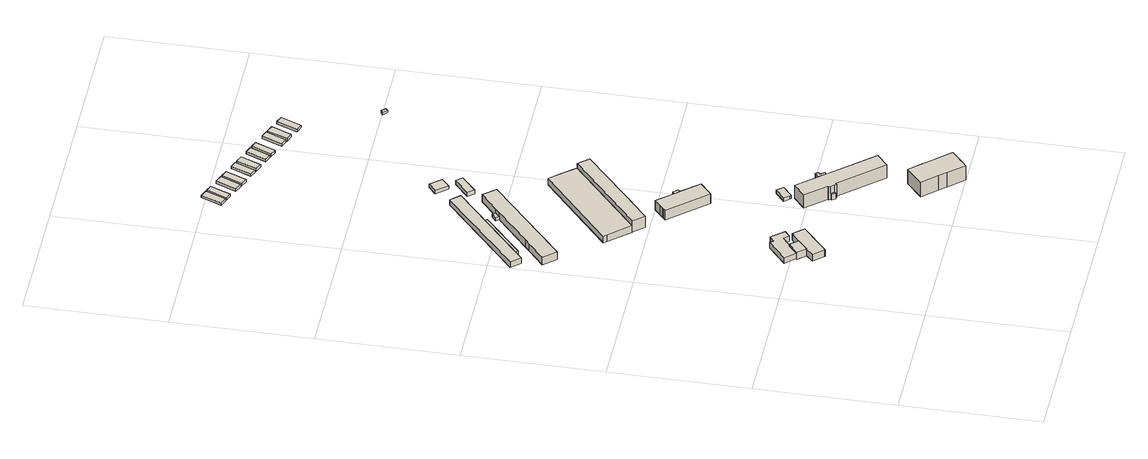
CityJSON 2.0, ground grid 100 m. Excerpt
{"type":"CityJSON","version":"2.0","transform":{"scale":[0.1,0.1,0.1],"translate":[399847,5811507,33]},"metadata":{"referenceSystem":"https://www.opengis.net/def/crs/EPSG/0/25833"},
"CityObjects":{
"building1":{"type":"Building","attributes":{"Gemeindeschluessel":"11000009","function":"51009_1610"},"address":[{"country":"Germany","locality":"Berlin"}],"children":["building1-1","building1-2"]},
"building1-1":{"type":"BuildingPart","attributes":{"BezugspunktDach":"2200","measuredHeight":5.73,"storeysAboveGround":0},"parents":["building1"],"geometry":[{"type":"Solid","lod":"1","boundaries":[[[[0,1,2,3,4,5,6,7,8,9,10,11]],[[12,13,14,15,16,17,18,19,20,21,22,23]],[[12,23,11,10]],[[15,14,8,7]],[[16,15,7,6]],[[17,16,6,5]],[[18,17,5,4]],[[19,18,4,3]],[[20,19,3,2]],[[21,20,2,1]],[[22,21,1,0]],[[23,22,0,11]],[[12,10,9,13]],[[9,8,14,13]]]]}]},
"building1-2":{"type":"BuildingPart","attributes":{"BezugspunktDach":"2200","measuredHeight":5.71,"storeysAboveGround":0},"parents":["building1"],"geometry":[{"type":"MultiSurface","lod":"1","boundaries":[[[24,25,26,27,28,29,30,31]],[[32,33,34,15,14,13,12,35]],[[32,35,31,30]],[[33,32,30,29]],[[34,33,29,28]],[[15,34,28,27]],[[14,15,27,26]],[[13,9,8,14,26,25]],[[10,9,25,24]],[[35,12,24,31]],[[14,8,9,13]],[[12,13,9,10]]]}]},
"building2":{"type":"Building","attributes":{"Gemeindeschluessel":"11000009","BezugspunktDach":"2200","function":"31001_2130","measuredHeight":4.65,"storeysAboveGround":1},"address":[{"country":"Germany","locality":"Berlin","thoroughfareNumber":"121","thoroughfareName":"Adlergestell"}],"geometry":[{"type":"Solid","lod":"1","boundaries":[[[[36,37,38,39,40,41,42,43,44,45]],[[46,47,48,49,50,51,34,33,32,52]],[[46,52,45,44]],[[47,46,44,43]],[[48,47,43,42]],[[49,48,42,41]],[[50,49,41,40]],[[51,50,40,39]],[[34,51,39,38]],[[33,34,38,37]],[[32,33,37,36]],[[52,32,36,45]]]]}]},
"building3":{"type":"Building","attributes":{"Gemeindeschluessel":"11000009","function":"31001_3212"},"address":[{"country":"Germany","locality":"Berlin","thoroughfareNumber":"75","thoroughfareName":"Adlergestell"}],"children":["building3-1","building3-2"]},
"building3-1":{"type":"BuildingPart","attributes":{"BezugspunktDach":"2200","measuredHeight":5.17,"storeysAboveGround":1},"parents":["building3"],"geometry":[{"type":"MultiSurface","lod":"1","boundaries":[[[53,54,55,56,57]],[[58,59,60,61,62]],[[58,62,57,56]],[[59,58,56,55]],[[60,59,55,54]],[[61,63,64,65,66,67,60,54,53]],[[62,61,53,57]],[[67,66,65,64,63]]]}]},
"building3-2":{"type":"BuildingPart","attributes":{"BezugspunktDach":"2200","measuredHeight":3.67,"storeysAboveGround":1},"parents":["building3"],"geometry":[{"type":"Solid","lod":"1","boundaries":[[[[68,69,66,65]],[[67,70,71,64]],[[70,67,66,69]],[[71,70,69,68]],[[64,71,68,65]],[[67,64,65,66]]]]}]},
"building4":{"type":"Building","attributes":{"Gemeindeschluessel":"11000009","BezugspunktDach":"2200","function":"31001_2000","measuredHeight":6.09,"storeysAboveGround":2},"address":[{"country":"Germany","locality":"Berlin","thoroughfareNumber":"143 (41)","thoroughfareName":"Adlergestell"}],"geometry":[{"type":"Solid","lod":"1","boundaries":[[[[72,73,74,75,76,77,78,79,80,81]],[[82,83,84,85,86,87,88,89,90,91]],[[82,91,81,80]],[[83,82,80,79]],[[84,83,79,78]],[[85,84,78,77]],[[86,85,77,76]],[[87,86,76,75]],[[88,87,75,74]],[[89,88,74,73]],[[90,89,73,72]],[[91,90,72,81]]]]}]},
"building5":{"type":"Building","attributes":{"Gemeindeschluessel":"11000009","function":"31001_2000"},"address":[{"country":"Germany","locality":"Berlin","thoroughfareNumber":"143 (38)","thoroughfareName":"Adlergestell"}],"children":["building5-1","building5-2"]},
"building5-1":{"type":"BuildingPart","attributes":{"BezugspunktDach":"2200","measuredHeight":8.91,"storeysAboveGround":2},"parents":["building5"],"geometry":[{"type":"MultiSurface","lod":"1","boundaries":[[[92,93,94,95,96,97,98,99,100,101,102,103]],[[104,105,106,107,108,109,110,111,112,113,114,115]],[[104,115,103,102]],[[105,104,102,101]],[[106,105,101,100]],[[107,106,100,99]],[[116,117,118,119,108,107,99,98]],[[120,116,119,121,109,108,98,97]],[[110,109,97,96]],[[111,110,96,95]],[[112,111,95,94]],[[113,112,94,93]],[[114,113,93,92]],[[115,114,92,103]],[[119,118,117,116]],[[121,119,116,120]]]}]},
"building5-2":{"type":"BuildingPart","attributes":{"BezugspunktDach":"2200","measuredHeight":7.2,"storeysAboveGround":2},"parents":["building5"],"geometry":[{"type":"MultiSurface","lod":"1","boundaries":[[[120,122,123,117]],[[124,125,121,118]],[[124,118,117,123]],[[125,124,123,122]],[[121,125,122,120]],[[118,119,116,117]],[[121,126,120,116,119]]]}]},
"building6":{"type":"Building","attributes":{"Gemeindeschluessel":"11000009","BezugspunktDach":"2200","function":"51009_1610","measuredHeight":2.63,"storeysAboveGround":0},"address":[{"country":"Germany","locality":"Berlin"}],"geometry":[{"type":"Solid","lod":"1","boundaries":[[[[127,128,129,130]],[[131,85,84,132]],[[131,132,130,129]],[[85,131,129,128]],[[84,85,128,127]],[[132,84,127,130]]]]}]},
"building7":{"type":"Building","attributes":{"Gemeindeschluessel":"11000009","BezugspunktDach":"2200","function":"31001_2020","measuredHeight":2.67,"storeysAboveGround":1},"address":[{"country":"Germany","locality":"Berlin","thoroughfareNumber":"129 (1)","thoroughfareName":"Adlergestell"}],"geometry":[{"type":"Solid","lod":"1","boundaries":[[[[133,134,135,136,137,138]],[[139,140,141,142,143,144]],[[139,144,138,137]],[[140,139,137,136]],[[141,140,136,135]],[[142,141,135,134]],[[143,142,134,133]],[[144,143,133,138]]]]}]},
"building8":{"type":"Building","attributes":{"Gemeindeschluessel":"11000009","function":"31001_2000"},"address":[{"country":"Germany","locality":"Berlin","thoroughfareNumber":"143 (40)","thoroughfareName":"Adlergestell"}],"children":["building8-1","building8-2"]},
"building8-1":{"type":"BuildingPart","attributes":{"BezugspunktDach":"2200","measuredHeight":9.82,"storeysAboveGround":2},"parents":["building8"],"geometry":[{"type":"MultiSurface","lod":"1","boundaries":[[[145,146,147,148,149,150,151]],[[152,153,154,155,156,157,158]],[[159,160,151,150]],[[153,152,150,149]],[[154,153,149,148]],[[155,154,148,147]],[[156,155,147,146]],[[157,156,146,145]],[[158,157,145,151]],[[161,152,158,162,160,159]]]}]},
"building8-2":{"type":"BuildingPart","attributes":{"BezugspunktDach":"2200","measuredHeight":6.67,"storeysAboveGround":2},"parents":["building8"],"geometry":[{"type":"MultiSurface","lod":"1","boundaries":[[[163,160,159,164,165,166]],[[167,168,169,170,171,172]],[[167,172,166,165]],[[168,167,165,164]],[[169,168,164,159]],[[170,169,152,158]],[[171,170,160,163]],[[172,171,163,166]],[[158,152,159,160]]]}]},
"building9":{"type":"Building","attributes":{"name":"TÜDESB Grundschule","Gemeindeschluessel":"11000009","BezugspunktDach":"2200","function":"31001_3021","measuredHeight":13.22,"storeysAboveGround":2},"address":[{"country":"Germany","locality":"Berlin","thoroughfareNumber":"133","thoroughfareName":"Adlergestell"}],"geometry":[{"type":"Solid","lod":"1","boundaries":[[[[173,174,175,176,177,178,179,180,181,182,183,184,185]],[[186,187,188,189,190,191,192,193,194,195,196,197,198]],[[186,198,185,184]],[[187,186,184,183]],[[188,187,183,182]],[[189,188,182,181]],[[190,189,181,180]],[[191,190,180,179]],[[192,191,179,178]],[[193,192,178,177]],[[194,193,177,176]],[[195,194,176,175]],[[196,195,175,174]],[[197,196,174,173]],[[198,197,173,185]]]]}]},
"building10":{"type":"Building","attributes":{"Gemeindeschluessel":"11000009","function":"31001_2020"},"address":[{"country":"Germany","locality":"Berlin","thoroughfareNumber":"129","thoroughfareName":"Adlergestell"}],"children":["building10-1","building10-2","building10-3"]},
"building10-1":{"type":"BuildingPart","attributes":{"BezugspunktDach":"2200","measuredHeight":11.82,"storeysAboveGround":3},"parents":["building10"],"geometry":[{"type":"MultiSurface","lod":"1","boundaries":[[[199,200,201,202,203,204,205,206,207,208,209,210,211,212,213]],[[214,215,216,217,218,219,220,221,222,223,224,225,226,227,228]],[[214,228,213,212]],[[215,214,212,211]],[[216,215,211,210]],[[217,216,210,209]],[[218,229,230,217,209,208]],[[219,218,208,207]],[[220,219,207,206]],[[221,220,206,205]],[[222,221,205,204]],[[223,222,204,203]],[[224,223,203,202]],[[231,232,202,201]],[[225,224,233,234]],[[226,225,201,200]],[[227,226,200,199]],[[228,227,199,213]],[[217,230,229,218]],[[234,233,232,231]]]}]},
"building10-2":{"type":"BuildingPart","attributes":{"BezugspunktDach":"2200","measuredHeight":10.54,"storeysAboveGround":3},"parents":["building10"],"geometry":[{"type":"Solid","lod":"1","boundaries":[[[[229,235,236,237,238,230]],[[239,240,241,242,218,217]],[[239,217,230,238]],[[240,239,238,237]],[[241,240,237,236]],[[242,241,236,235]],[[218,242,235,229]],[[217,218,229,230]]]]}]},
"building10-3":{"type":"BuildingPart","attributes":{"BezugspunktDach":"2200","measuredHeight":4.69,"storeysAboveGround":3},"parents":["building10"],"geometry":[{"type":"Solid","lod":"1","boundaries":[[[[243,232,231,244]],[[234,233,245,246]],[[234,246,244,231]],[[245,233,232,243]],[[246,245,243,244]],[[234,231,232,233]]]]}]},
"building11":{"type":"Building","attributes":{"Gemeindeschluessel":"11000009","BezugspunktDach":"2200","function":"31001_2000","measuredHeight":3.46,"storeysAboveGround":1},"address":[{"country":"Germany","locality":"Berlin","thoroughfareNumber":"143 (42)","thoroughfareName":"Adlergestell"}],"geometry":[{"type":"Solid","lod":"1","boundaries":[[[[247,248,249,250]],[[251,252,253,254]],[[251,254,250,249]],[[252,251,249,248]],[[253,252,248,247]],[[254,253,247,250]]]]}]},
"building12":{"type":"Building","attributes":{"Gemeindeschluessel":"11000009","BezugspunktDach":"2200","function":"31001_3212","measuredHeight":3.12,"storeysAboveGround":1},"address":[{"country":"Germany","locality":"Berlin","thoroughfareNumber":"75 (1)","thoroughfareName":"Adlergestell"}],"geometry":[{"type":"Solid","lod":"1","boundaries":[[[[255,256,257,258]],[[259,260,261,262]],[[259,262,258,257]],[[260,259,257,256]],[[261,260,256,255]],[[262,261,255,258]]]]}]},
"building13":{"type":"Building","attributes":{"Gemeindeschluessel":"11000009","BezugspunktDach":"2200","function":"31001_2463","measuredHeight":1.98,"storeysAboveGround":1},"address":[{"country":"Germany","locality":"Berlin","thoroughfareNumber":"999 (10)","thoroughfareName":"Hartriegelstraße"}],"geometry":[{"type":"Solid","lod":"1","boundaries":[[[[263,264,265,266]],[[267,268,269,270]],[[267,270,266,265]],[[268,267,265,264]],[[269,268,264,263]],[[270,269,263,266]]]]}]},
"building14":{"type":"Building","attributes":{"Gemeindeschluessel":"11000009","BezugspunktDach":"2200","function":"31001_2463","measuredHeight":2.03,"storeysAboveGround":1},"address":[{"country":"Germany","locality":"Berlin","thoroughfareNumber":"999 (9)","thoroughfareName":"Hartriegelstraße"}],"geometry":[{"type":"Solid","lod":"1","boundaries":[[[[271,272,273,274]],[[275,276,277,278]],[[275,278,274,273]],[[276,275,273,272]],[[277,276,272,271]],[[278,277,271,274]]]]}]},
"building15":{"type":"Building","attributes":{"Gemeindeschluessel":"11000009","BezugspunktDach":"2200","function":"31001_2463","measuredHeight":2.06,"storeysAboveGround":1},"address":[{"country":"Germany","locality":"Berlin","thoroughfareNumber":"999 (8)","thoroughfareName":"Hartriegelstraße"}],"geometry":[{"type":"Solid","lod":"1","boundaries":[[[[279,280,281,282]],[[283,284,285,286]],[[283,286,282,281]],[[284,283,281,280]],[[285,284,280,279]],[[286,285,279,282]]]]}]},
"building16":{"type":"Building","attributes":{"Gemeindeschluessel":"11000009","BezugspunktDach":"2200","function":"31001_2463","measuredHeight":2.1,"storeysAboveGround":1},"address":[{"country":"Germany","locality":"Berlin","thoroughfareNumber":"999 (7)","thoroughfareName":"Hartriegelstraße"}],"geometry":[{"type":"Solid","lod":"1","boundaries":[[[[287,288,289,290]],[[291,292,293,294]],[[291,294,290,289]],[[292,291,289,288]],[[293,292,288,287]],[[294,293,287,290]]]]}]},
"building17":{"type":"Building","attributes":{"Gemeindeschluessel":"11000009","BezugspunktDach":"2200","function":"31001_2463","measuredHeight":1.94,"storeysAboveGround":1},"address":[{"country":"Germany","locality":"Berlin","thoroughfareNumber":"999 (6)","thoroughfareName":"Hartriegelstraße"}],"geometry":[{"type":"Solid","lod":"1","boundaries":[[[[295,296,297,298]],[[299,300,301,302]],[[299,302,298,297]],[[300,299,297,296]],[[301,300,296,295]],[[302,301,295,298]]]]}]},
"building18":{"type":"Building","attributes":{"Gemeindeschluessel":"11000009","BezugspunktDach":"2200","function":"31001_2463","measuredHeight":2.23,"storeysAboveGround":1},"address":[{"country":"Germany","locality":"Berlin","thoroughfareNumber":"999 (5)","thoroughfareName":"Hartriegelstraße"}],"geometry":[{"type":"Solid","lod":"1","boundaries":[[[[303,304,305,306]],[[307,308,309,310]],[[307,310,306,305]],[[308,307,305,304]],[[309,308,304,303]],[[310,309,303,306]]]]}]},
"building19":{"type":"Building","attributes":{"Gemeindeschluessel":"11000009","BezugspunktDach":"2200","function":"31001_2463","measuredHeight":2.11,"storeysAboveGround":1},"address":[{"country":"Germany","locality":"Berlin","thoroughfareNumber":"999 (4)","thoroughfareName":"Hartriegelstraße"}],"geometry":[{"type":"Solid","lod":"1","boundaries":[[[[311,312,313,314]],[[315,316,317,318]],[[315,318,314,313]],[[316,315,313,312]],[[317,316,312,311]],[[318,317,311,314]]]]}]},
"building20":{"type":"Building","attributes":{"Gemeindeschluessel":"11000009","BezugspunktDach":"2200","function":"31001_2463","measuredHeight":2.33,"storeysAboveGround":1},"address":[{"country":"Germany","locality":"Berlin","thoroughfareNumber":"999 (3)","thoroughfareName":"Hartriegelstraße"}],"geometry":[{"type":"Solid","lod":"1","boundaries":[[[[319,320,321,322]],[[323,324,325,326]],[[323,326,322,321]],[[324,323,321,320]],[[325,324,320,319]],[[326,325,319,322]]]]}]},
"building21":{"type":"Building","attributes":{"Gemeindeschluessel":"11000009","BezugspunktDach":"2200","function":"31001_2463","measuredHeight":2.27,"storeysAboveGround":1},"address":[{"country":"Germany","locality":"Berlin","thoroughfareNumber":"999 (2)","thoroughfareName":"Hartriegelstraße"}],"geometry":[{"type":"Solid","lod":"1","boundaries":[[[[327,328,329,330]],[[331,332,333,334]],[[331,334,330,329]],[[332,331,329,328]],[[333,332,328,327]],[[334,333,327,330]]]]}]},
"building22":{"type":"Building","attributes":{"Gemeindeschluessel":"11000009","BezugspunktDach":"2200","function":"31001_2463","measuredHeight":2.19,"storeysAboveGround":1},"address":[{"country":"Germany","locality":"Berlin","thoroughfareNumber":"999 (1)","thoroughfareName":"Hartriegelstraße"}],"geometry":[{"type":"Solid","lod":"1","boundaries":[[[[335,336,337,338]],[[339,340,341,342]],[[339,342,338,337]],[[340,339,337,336]],[[341,340,336,335]],[[342,341,335,338]]]]}]},
"building23":{"type":"Building","attributes":{"Gemeindeschluessel":"11000009","BezugspunktDach":"2200","function":"31001_2463","measuredHeight":2.01,"storeysAboveGround":1},"address":[{"country":"Germany","locality":"Berlin","thoroughfareNumber":"999","thoroughfareName":"Hartriegelstraße"}],"geometry":[{"type":"Solid","lod":"1","boundaries":[[[[343,344,345,346]],[[347,348,349,350]],[[347,350,346,345]],[[348,347,345,344]],[[349,348,344,343]],[[350,349,343,346]]]]}]},
"building24":{"type":"Building","attributes":{"Gemeindeschluessel":"11000009","BezugspunktDach":"2200","function":"31001_2000","measuredHeight":2,"storeysAboveGround":1},"address":[{"country":"Germany","locality":"Berlin","thoroughfareNumber":"143 (50)","thoroughfareName":"Adlergestell"}],"geometry":[{"type":"Solid","lod":"1","boundaries":[[[[351,352,353,354]],[[355,356,357,358]],[[355,358,354,353]],[[356,355,353,352]],[[357,356,352,351]],[[358,357,351,354]]]]}]}
},
"vertices":[
[438,853,77],[499,782,77],[502,779,77],[704,955,77],[702,957,77],[641,1028,77],[639,1030,77],[568,971,77],[568,970,77],[488,902,77],[487,903,77],[435,856,77],[487,903,21],[488,902,21],[568,970,21],[568,971,21],[639,1030,21],[641,1028,21],[702,957,21],[704,955,21],[502,779,21],[499,782,21],[438,853,21],[435,856,21],
[487,903,78],[488,902,78],[568,970,78],[568,971,78],[519,1025,78],[516,1028,78],[443,964,78],[438,960,78],[443,964,21],[516,1028,21],[519,1025,21],[438,960,21],
[443,964,67],[516,1028,67],[519,1025,67],[589,1082,67],[622,1047,67],[663,1083,67],[588,1170,67],[548,1138,67],[525,1164,67],[379,1037,67],[525,1164,21],[548,1138,21],[588,1170,21],[663,1083,21],[622,1047,21],[589,1082,21],[379,1037,21],
[63,2781,60],[662,3305,60],[633,3338,60],[604,3371,60],[5,2847,60],[604,3371,14],[633,3338,14],[662,3305,14],[63,2781,14],[5,2847,14],[354,3035,14],[127,2837,14],[127,2837,51],[431,3103,51],[431,3103,14],
[144,2817,51],[448,3084,51],[448,3084,14],[144,2817,14],
[147,2549,78],[286,2669,78],[315,2695,78],[752,3075,78],[676,3162,78],[540,3044,78],[504,3013,78],[238,2783,78],[203,2753,78],[70,2638,78],[203,2753,17],[238,2783,17],[504,3013,17],[540,3044,17],[676,3162,17],[752,3075,17],[315,2695,17],[286,2669,17],[147,2549,17],[70,2638,17],
[932,1644,104],[953,1662,104],[980,1685,104],[998,1701,104],[1028,1727,104],[925,1846,104],[903,1870,104],[794,1996,104],[745,1954,104],[722,1933,104],[711,1924,104],[696,1911,104],[711,1924,22],[722,1933,22],[745,1954,22],[794,1996,22],[903,1870,22],[925,1846,22],[1028,1727,22],[998,1701,22],[980,1685,22],[953,1662,22],[932,1644,22],[696,1911,22],[903,1870,91],[897,1877,91],[897,1877,23],[903,1870,23],[925,1846,91],[925,1846,23],
[951,1869,91],[924,1900,91],[924,1900,23],[951,1869,23],[925,1846,82],
[504,3013,43],[540,3044,43],[522,3065,43],[486,3033,43],[522,3065,17],[486,3033,17],
[1081,1126,46],[1088,1119,46],[1166,1186,46],[1158,1194,46],[1127,1229,46],[1049,1163,46],[1127,1229,19],[1158,1194,19],[1166,1186,19],[1088,1119,19],[1081,1126,19],[1049,1163,19],
[598,2029,114],[721,2137,114],[734,2148,114],[806,2211,114],[1148,2511,114],[1083,2587,114],[529,2107,114],[1083,2587,20],[1148,2511,20],[806,2211,20],[734,2148,20],[721,2137,20],[598,2029,20],[529,2107,20],[1083,2587,75],[529,2107,75],[1083,2587,38],[529,2107,38],
[399,2254,75],[1011,2673,75],[938,2759,75],[380,2276,75],[938,2759,19],[1011,2673,19],[1083,2587,19],[529,2107,19],[399,2254,19],[380,2276,19],
[1367,160,137],[1411,109,137],[1508,0,137],[1540,28,137],[1558,45,137],[1595,78,137],[1606,87,137],[1636,114,137],[1503,262,137],[1489,278,137],[1478,291,137],[1398,379,137],[1271,265,137],[1398,379,14],[1478,291,14],[1489,278,14],[1503,262,14],[1636,114,14],[1606,87,14],[1595,78,14],[1558,45,14],[1540,28,14],[1508,0,14],[1411,109,14],[1367,160,14],[1271,265,14],
[1139,878,118],[1132,872,118],[1143,859,118],[1162,836,118],[1173,824,118],[1180,830,118],[1443,529,118],[1535,609,118],[1274,911,118],[1274,912,118],[1234,958,118],[1233,958,118],[1215,979,118],[1111,1101,118],[1016,1020,118],[1111,1101,7],[1215,979,7],[1233,958,7],[1234,958,7],[1274,912,7],[1274,911,7],[1535,609,7],[1443,529,7],[1180,830,7],[1173,824,7],[1162,836,7],[1143,859,7],[1132,872,7],[1139,878,7],[1016,1020,7],[1274,912,112],[1234,958,112],[1143,859,58],[1162,836,58],[1162,836,11],[1143,859,11],
[1293,928,112],[1269,956,112],[1285,970,112],[1269,989,112],[1269,989,7],[1285,970,7],[1269,956,7],[1293,928,7],
[1151,826,58],[1131,849,58],[1151,826,11],[1131,849,11],
[750,3228,51],[868,3331,51],[831,3373,51],[714,3270,51],[831,3373,17],[868,3331,17],[750,3228,17],[714,3270,17],
[772,3410,43],[836,3465,43],[769,3544,43],[705,3490,43],[769,3544,16],[836,3465,16],[772,3410,16],[705,3490,16],
[373,4864,33],[431,5011,33],[380,5032,33],[322,4884,33],[380,5032,13],[431,5011,13],[373,4864,13],[322,4884,13],
[428,4842,33],[488,4988,33],[444,5006,33],[384,4860,33],[444,5006,13],[488,4988,13],[428,4842,13],[384,4860,13],
[545,4794,33],[607,4941,33],[552,4964,33],[490,4817,33],[552,4964,12],[607,4941,12],[545,4794,12],[490,4817,12],
[606,4768,33],[668,4916,33],[617,4937,33],[555,4789,33],[617,4937,12],[668,4916,12],[606,4768,12],[555,4789,12],
[718,4727,32],[779,4873,32],[731,4893,32],[671,4747,32],[731,4893,13],[779,4873,13],[718,4727,13],[671,4747,13],
[782,4701,35],[843,4846,35],[794,4867,35],[733,4721,35],[794,4867,13],[843,4846,13],[782,4701,13],[733,4721,13],
[893,4658,34],[954,4803,34],[907,4822,34],[846,4677,34],[907,4822,13],[954,4803,13],[893,4658,13],[846,4677,13],
[954,4634,35],[1014,4778,35],[971,4796,35],[912,4651,35],[971,4796,12],[1014,4778,12],[954,4634,12],[912,4651,12],
[1080,4583,35],[1142,4728,35],[1093,4749,35],[1031,4604,35],[1093,4749,12],[1142,4728,12],[1080,4583,12],[1031,4604,12],
[1144,4557,35],[1206,4702,35],[1156,4724,35],[1094,4578,35],[1156,4724,13],[1206,4702,13],[1144,4557,13],[1094,4578,13],
[1257,4509,35],[1317,4659,35],[1267,4680,35],[1206,4530,35],[1267,4680,14],[1317,4659,14],[1257,4509,14],[1206,4530,14],
[1521,3967,38],[1536,3984,38],[1508,4010,38],[1492,3994,38],[1508,4010,18],[1536,3984,18],[1521,3967,18],[1492,3994,18]
]}
